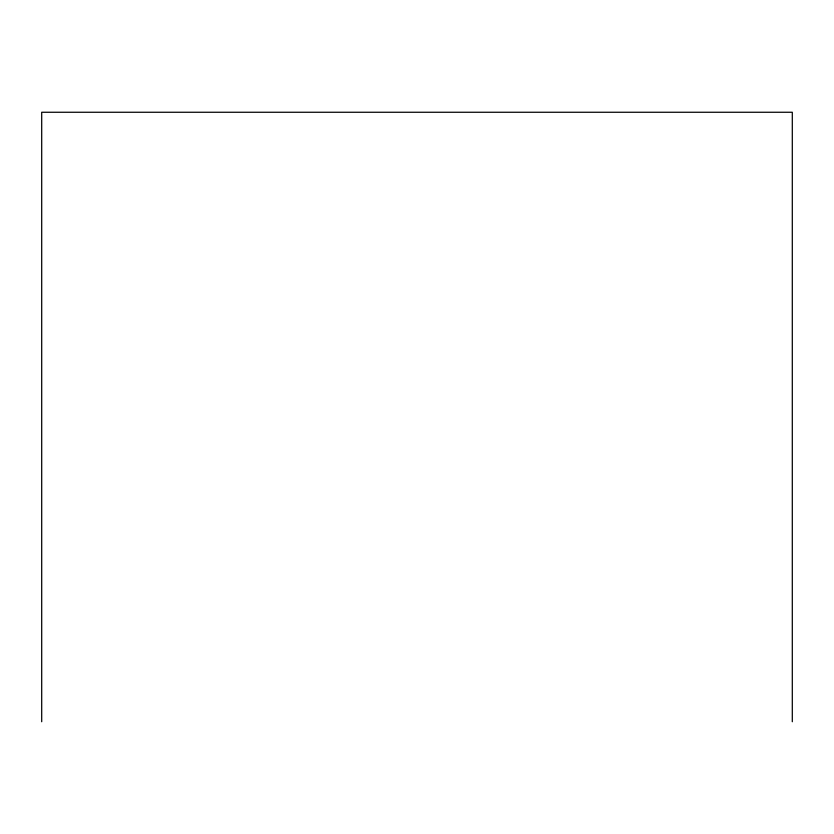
<?xml version="1.0" encoding="UTF-8"?>
<svg xmlns="http://www.w3.org/2000/svg" width="834" height="834" viewBox="0 0 834 834"><rect width="100%" height="100%" fill="white"/><g stroke="black" fill="none" stroke-linecap="round" stroke-linejoin="round"><path stroke-width="1.25" d="M792.3 721.744L792.3 112.256L41.7 112.256L41.7 721.744"/></g></svg>
